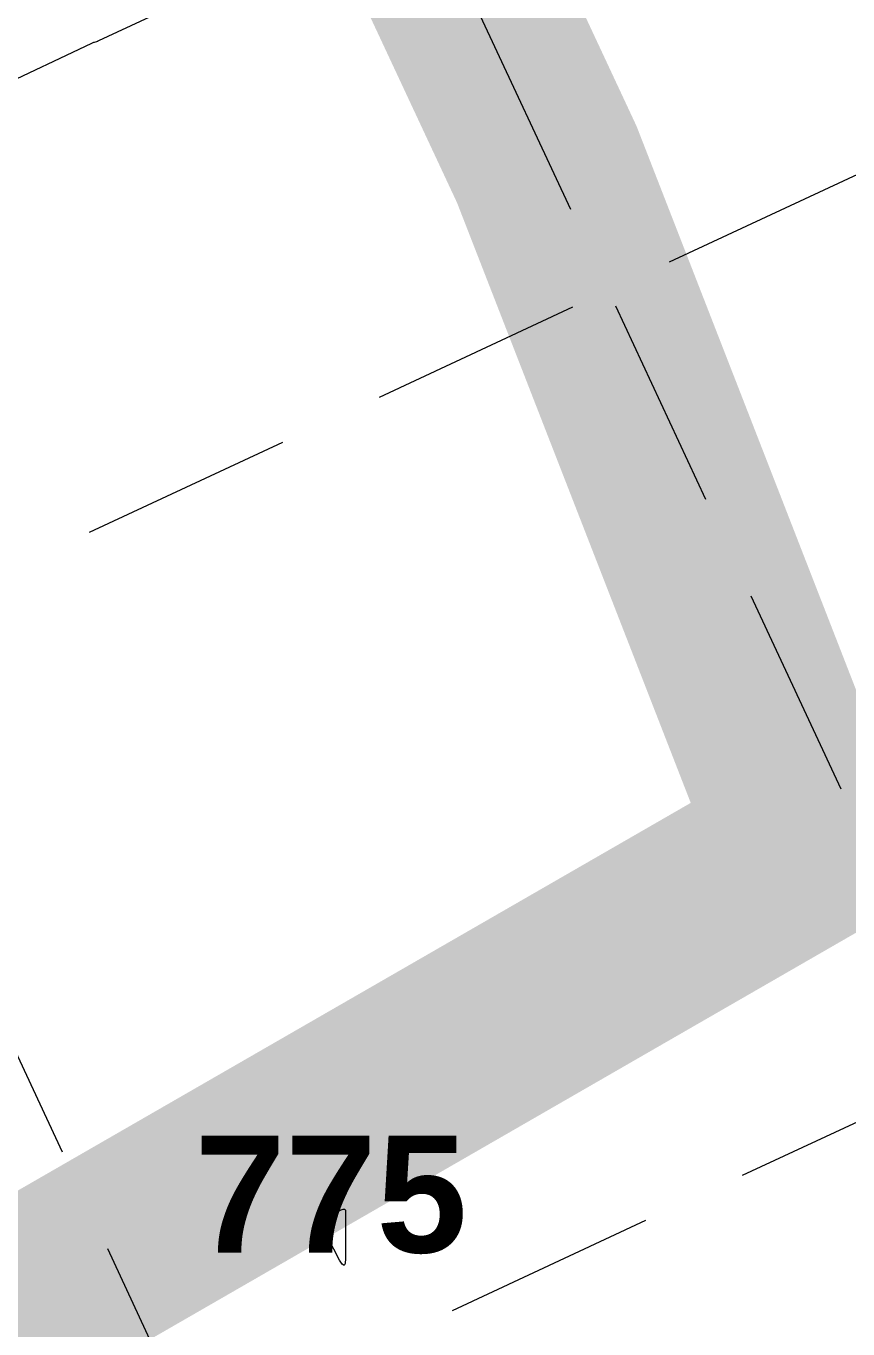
# Model space of a CAD drawing. Extents: x 2498567 to 2501210, y 7092229 to 7094464.
# Drawn here: x 2499660.3 to 2499694, y 7093325.5 to 7093379 of the extents above; entities that cross this region are included whole.
import ezdxf

# ---------------------------------------------------------------- set-up
doc = ezdxf.new("R2010")
doc.units = 0
doc.header["$MEASUREMENT"] = 0
doc.linetypes.add('HIDDEN', pattern=[0.375, 0.25, -0.125])
doc.layers.add('GRID', color=254, linetype='HIDDEN')
doc.layers.add('LIMITS OF DISTURBANCE', color=1, linetype='HIDDEN')
doc.layers.add('Level 31', color=254, linetype='Continuous', lineweight=0)
doc.styles.get("Standard").update_dxf_attribs({"font": 'ARIALBD.TTF'})

msp = doc.modelspace()

# ---------------------------------------------------------------- linework, layer by layer
at = {"layer": 'GRID', "color": 252, "linetype": 'HIDDEN', "lineweight": 0, "ltscale": 35}
for p, q in [((2498853.985, 7092981.056), (2500833.614, 7093904.115)), ((2499445.943, 7093879.017), (2499967.091, 7092761.344)), ((2498868.873, 7092949.127), (2500848.502, 7093872.185)), ((2499414.014, 7093864.129), (2499935.161, 7092746.456))]:
    msp.add_line(p, q, dxfattribs=at)
at = {"layer": 'Level 31', "color": 35, "linetype": 'Continuous', "lineweight": 13}
for p, q in [((2499663.258, 7093378.391), (2499674.185, 7093383.503)), ((2499655.908, 7093374.956), (2499662.974, 7093378.291)), ((2499662.974, 7093378.291), (2499663.002, 7093378.303)), ((2499663.002, 7093378.303), (2499663.029, 7093378.314)), ((2499663.029, 7093378.314), (2499663.057, 7093378.324)), ((2499663.057, 7093378.324), (2499663.086, 7093378.333)), ((2499663.086, 7093378.333), (2499663.18, 7093378.361)), ((2499663.18, 7093378.361), (2499663.2, 7093378.368)), ((2499663.2, 7093378.368), (2499663.219, 7093378.375)), ((2499663.219, 7093378.375), (2499663.239, 7093378.382)), ((2499663.239, 7093378.382), (2499663.258, 7093378.391)), ((2499672.908, 7093330.27), (2499673.203, 7093330.427)), ((2499673.203, 7093330.427), (2499673.282, 7093330.456)), ((2499673.282, 7093330.456), (2499673.338, 7093330.448)), ((2499673.338, 7093330.448), (2499673.372, 7093330.402)), ((2499673.372, 7093330.402), (2499673.383, 7093330.319)), ((2499672.627, 7093329.687), (2499672.741, 7093330.066)), ((2499672.741, 7093330.066), (2499672.767, 7093330.13)), ((2499672.767, 7093330.13), (2499672.803, 7093330.185)), ((2499672.803, 7093330.185), (2499672.85, 7093330.232)), ((2499672.85, 7093330.232), (2499672.908, 7093330.27)), ((2499673.383, 7093330.319), (2499673.382, 7093328.424)), ((2499672.605, 7093329.577), (2499672.627, 7093329.687)), ((2499672.605, 7093329.47), (2499672.605, 7093329.577)), ((2499672.626, 7093329.364), (2499672.605, 7093329.47)), ((2499672.668, 7093329.261), (2499672.626, 7093329.364)), ((2499673.136, 7093328.363), (2499672.668, 7093329.261)), ((2499673.244, 7093328.19), (2499673.136, 7093328.363)), ((2499673.321, 7093328.142), (2499673.244, 7093328.19)), ((2499673.367, 7093328.22), (2499673.321, 7093328.142)), ((2499673.382, 7093328.424), (2499673.367, 7093328.22))]:
    msp.add_line(p, q, dxfattribs=at)
at = {"layer": 'LIMITS OF DISTURBANCE', "ltscale": 90, "const_width": 8}
msp.add_lwpolyline([(2500365.196, 7093800.118), (2500294.256, 7093768.214), (2500268.168, 7093827.668), (2500230.467, 7093810.069), (2500261.858, 7093745.993), (2499643.358, 7093455.267), (2499681.633, 7093373.31), (2499692.508, 7093345.368), (2499264.008, 7093098.393), (2499200.671, 7093109.172), (2499200.788, 7093032.958), (2499271.119, 7093051.59), (2499713.8, 7093299.86), (2499738.723, 7093249.987), (2500362.237, 7093540.013), (2500381.16, 7093498.15), (2500413.984, 7093521.003), (2500400.154, 7093548.796), (2500469.396, 7093578.938), (2500369.385, 7093792.31)], close=True, dxfattribs=at)

# ---------------------------------------------------------------- texts
at = {"layer": 'Level 31', "color": 35}
msp.add_text('775', height=4.8, dxfattribs=at).set_placement((2499667.186, 7093328.67))

doc.saveas('drawing.dxf')
